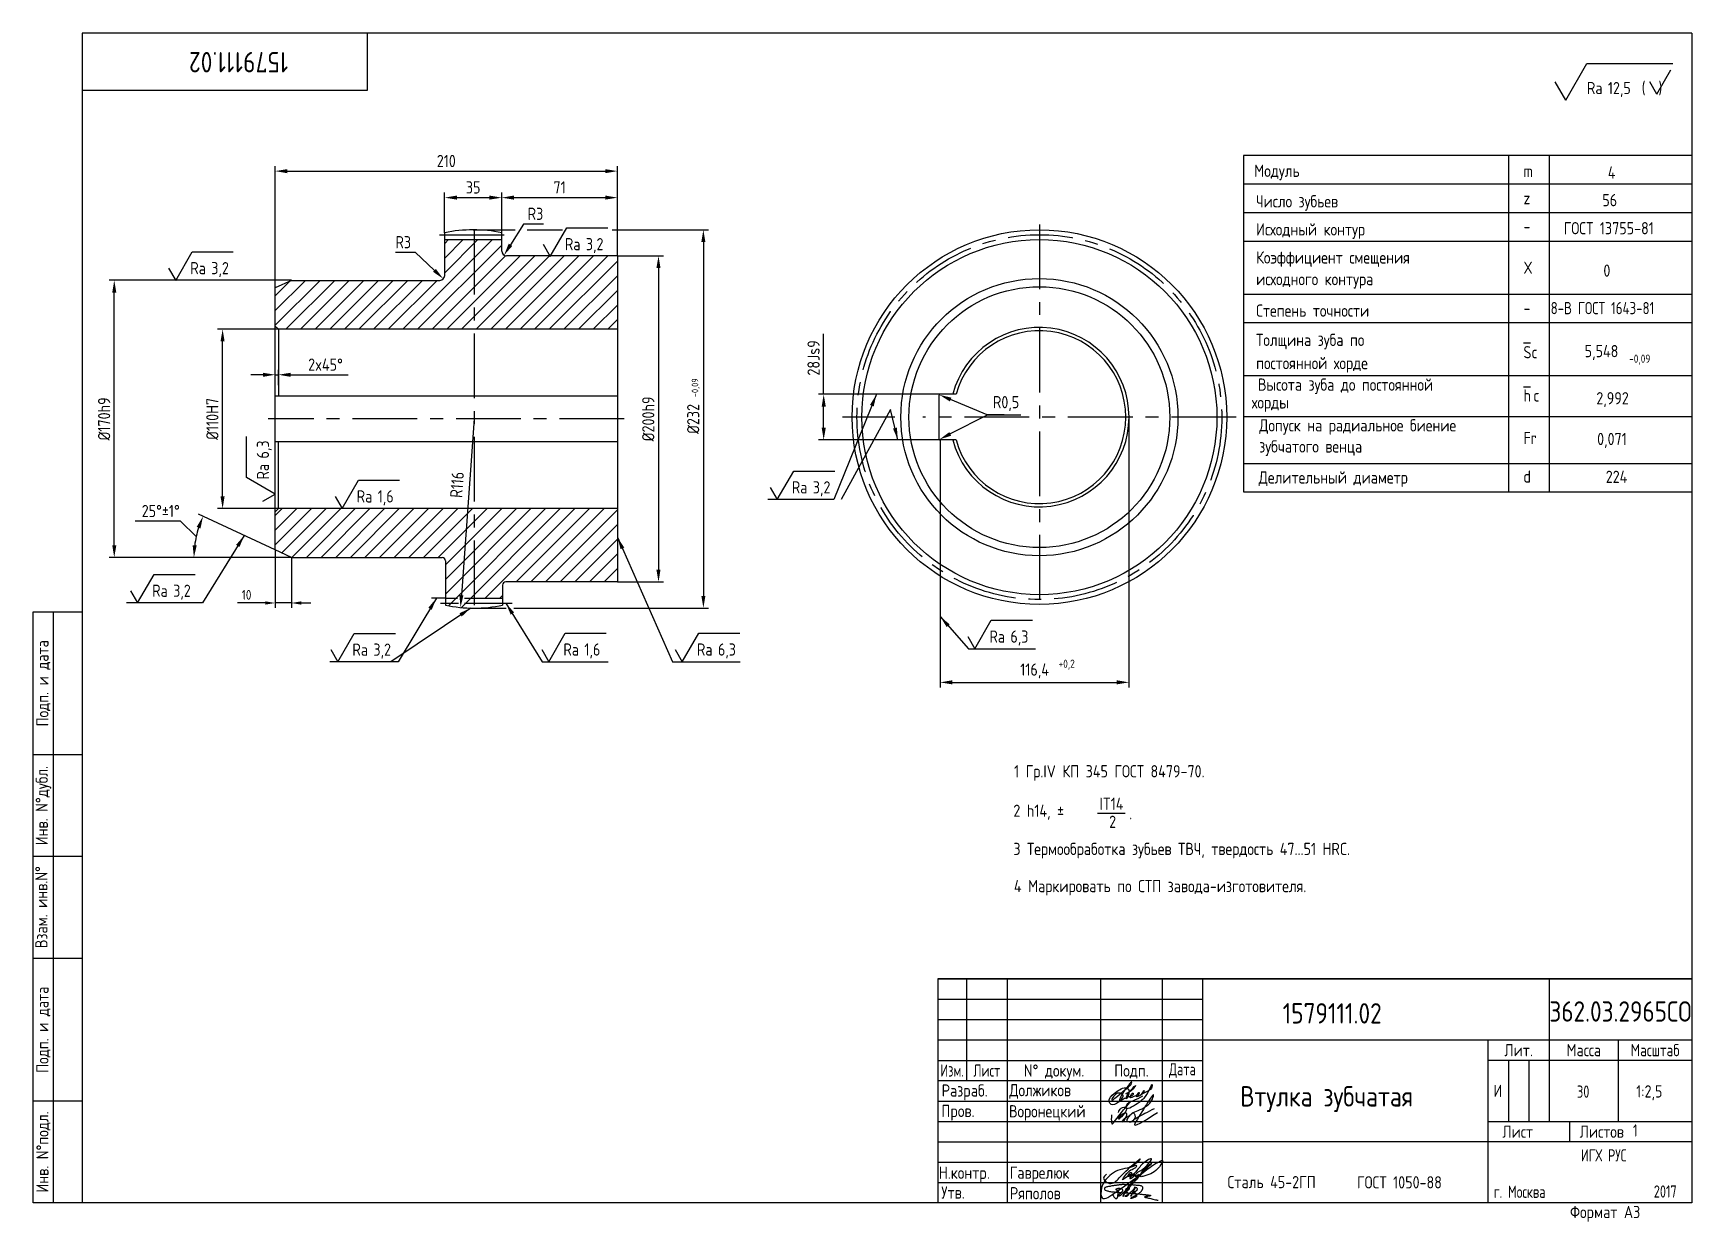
# Paper-space layout 'A3_protect' of a CAD drawing. Header units: millimetres. Extents: x 8 to 415, y 0 to 292.
# The model-space entities are those that its viewports show. They can reach past a viewport. Long polylines and large blocks are cut down to what shows.
import ezdxf
from ezdxf.enums import TextEntityAlignment as Align

# ---------------------------------------------------------------- set-up
doc = ezdxf.new("R2010")
doc.units = ezdxf.units.MM
doc.linetypes.add('CENTER', pattern=[50.8, 31.75, -6.35, 6.35, -6.35])
for name, color, linetype in [('Bord', 1, 'Continuous'), ('Cen', 5, 'CENTER'), ('Cont', 6, 'Continuous'), ('Dim', 7, 'Continuous'), ('Hatch', 2, 'Continuous'), ('Text', 3, 'Continuous'), ('Textb', 6, 'Continuous')]:
    doc.layers.add(name, color=color, linetype=linetype)
doc.layers.get('Defpoints').off()
doc.styles.add('Style1', font='romans.shx', dxfattribs={"width": 0.8})
doc.dimstyles.new('Copy of Lin2_5', dxfattribs={"dimscale": 2.5, "dimtxt": 3, "dimasz": 3, "dimexe": 1.25, "dimexo": 0, "dimgap": 1, "dimtad": 1, "dimtoh": 1, "dimdec": 0, "dimtxsty": 'Style1', "dimcen": 2.5, "dimclrt": 3, "dimadec": 0, "dimazin": 0, "dimtfac": 1, "dimtdec": 0, "dimtmove": 0, "dimatfit": 3, "dimfxl": 1, "dimarcsym": 0})
doc.dimstyles.new('LIN2', dxfattribs={"dimscale": 2, "dimtxt": 3, "dimasz": 3, "dimexe": 1.5, "dimexo": 0, "dimgap": 1, "dimtad": 1, "dimdec": 1, "dimzin": 13, "dimdsep": 46, "dimtxsty": 'Style1', "dimcen": 0, "dimclrt": 3, "dimadec": 0, "dimazin": 0, "dimtfac": 1, "dimtdec": 1, "dimtmove": 1, "dimatfit": 3, "dimfxl": 1, "dimtolj": 1, "dimtzin": 13, "dimarcsym": 0})
doc.dimstyles.new('Lin2_5', dxfattribs={"dimscale": 2.5, "dimtxt": 3, "dimasz": 3, "dimexe": 1.25, "dimexo": 0, "dimgap": 1, "dimtad": 1, "dimdec": 0, "dimtxsty": 'Style1', "dimcen": 2.5, "dimclrt": 3, "dimadec": 0, "dimazin": 0, "dimtfac": 1, "dimtdec": 0, "dimtmove": 0, "dimatfit": 3, "dimldrblk": 'DOT', "dimfxl": 1, "dimarcsym": 0})

# ---------------------------------------------------------------- blocks, each defined once
blk = doc.blocks.new('A3')
at = {"layer": 'Bord'}
for p, q in [((230, 55), (295, 55)), ((230, 50), (295, 50)), ((230, 45), (295, 45)), ((370, 40), (370, 25)), ((375, 40), (375, 25)), ((230, 30), (295, 30)), ((230, 25), (295, 25)), ((230, 20), (295, 20)), ((230, 15), (295, 15)), ((230, 10), (295, 10))]:
    blk.add_line(p, q, dxfattribs=at)
at = {"layer": 'Cont'}
for p, q in [((415, 292), (20, 292)), ((20, 292), (20, 5)), ((90, 278), (90, 292)), ((415, 292), (415, 5)), ((20, 278), (90, 278)), ((8, 5), (8, 150)), ((8, 150), (20, 150)), ((13, 5), (13, 150)), ((8, 115), (20, 115)), ((20, 90), (8, 90)), ((20, 65), (8, 65)), ((230, 60), (415, 60)), ((415, 60), (230, 60)), ((230, 60), (230, 5)), ((237, 60), (237, 35)), ((247, 60), (247, 5)), ((270, 5), (270, 60)), ((285, 60), (285, 5)), ((295, 5), (295, 60)), ((380, 60), (380, 25)), ((295, 45), (415, 45)), ((365, 5), (365, 45)), ((397, 25), (397, 45)), ((230, 40), (295, 40)), ((415, 40), (365, 40)), ((295, 35), (230, 35)), ((20, 30), (8, 30)), ((365, 25), (415, 25)), ((385, 25), (385, 20)), ((415, 20), (295, 20)), ((20, 5), (8, 5)), ((415, 5), (20, 5))]:
    blk.add_line(p, q, dxfattribs=at)
at = {"layer": 'Text', "style": 'Style1', "width": 0.8}
for s, p in [('Подп. и дата', (10.5, 132.5)), ('Инв. N%%dдубл.', (10.5, 102.5)), ('Взам. инв.N%%d ', (10, 78.38)), ('Подп. и дата', (10.5, 47.5)), ('Инв. N%%dподл.', (10.5, 17.5))]:
    blk.add_text(s, height=3, rotation=90, dxfattribs=at).set_placement(p, align=Align.MIDDLE)
at = {"layer": 'Text', "style": 'Style1'}
for s, width, p in [('Лит.', 0.8, (372.5, 42.5)), ('Масса', 0.8, (388.5, 42.5)), ('Масштаб', 0.75, (406, 42.5)), ('Изм.', 0.7, (233.5, 37.5)), ('Лист', 0.7, (242, 37.5)), ('N%%d докум.', 0.8, (258.5, 37.5)), ('Подп.', 0.8, (277.5, 37.5)), ('Лист', 0.8, (372.27, 22.5)), ('Листов', 0.8, (392.9, 22.5))]:
    blk.add_text(s, height=3, dxfattribs=dict(at, width=width)).set_placement(p, align=Align.MIDDLE_CENTER)
at = {"layer": 'Text', "style": 'Style1', "width": 0.7}
for s, p in [('Дата', (290, 37.5)), ('ИГХ РУС', (393.4, 16.69))]:
    blk.add_text(s, height=3, dxfattribs=at).set_placement(p, align=Align.MIDDLE)
at = {"layer": 'Text', "style": 'Style1'}
for s, width, p in [('Разpаб.', 0.8, (230.92, 31.1)), ('Пpов.', 0.8, (230.84, 26.08)), ('Н.контp.', 0.8, (230.22, 10.92)), ('Утв.', 0.8, (230.84, 6.06)), ('г. Москва', 0.7, (366.41, 6.25)), ('Фоpмат А3', 0.8, (385.11, 1.29))]:
    blk.add_text(s, height=3, dxfattribs=dict(at, width=width)).set_placement(p)
for tag, p, width in [('ФИО', (249, 31), 0.8), ('И', (366.3, 31.02), 0.8), ('ФИО', (249, 26), 0.8), ('ГОСТ_СОРТАМЕНТА', (307, 14), 0.8), ('ФИО', (249, 11), 0.8), ('ФИО', (249, 6), 0.8), ('2007', (402.85, 6.29), 0.7)]:
    blk.add_attdef(tag, p, '', height=3, dxfattribs=dict(at, width=width))
at = {"layer": 'Text', "style": 'Style1', "width": 0.8}
for tag, p in [('200', (388.5, 32.5)), ('1:20', (406, 32.5))]:
    blk.add_attdef(tag, text='', height=3, dxfattribs=at).set_placement(p, align=Align.MIDDLE)
blk.add_attdef('СБОРОЧНЫЙ_ЧЕРТЕЖ', text='', height=3, dxfattribs=at).set_placement((330, 21.3), align=Align.CENTER)
for tag, p in [('1', (379, 22.5)), ('2', (402.6, 22.5))]:
    blk.add_attdef(tag, text='', height=3, dxfattribs=at).set_placement(p, align=Align.MIDDLE_CENTER)
blk.add_attdef('ЛИСТ', text='', height=3, dxfattribs=at).set_placement((295.75, 12.5), align=Align.MIDDLE_LEFT)
at = {"layer": 'Text', "style": 'Style1', "width": 0.7}
blk.add_attdef('%%OГОСТ_ТЕХ._ТРЕБОВАНИЙ', text='', height=3, dxfattribs=at).set_placement((307, 8), align=Align.BOTTOM_LEFT)
at = {"layer": 'Textb', "style": 'Style1', "width": 0.8}
blk.add_attdef('1234567', (79, 290), '', height=6, rotation=180, dxfattribs=at)
blk.add_attdef('1234567', (333.4, 48), '', height=6, dxfattribs=at)
for tag, height, p in [('123ХЯ', 6, (393.62, 48)), ('НАИМЕНОВАНИЕ', 5, (330, 30))]:
    blk.add_attdef(tag, text='', height=height, dxfattribs=at).set_placement(p, align=Align.CENTER)
blk = doc.blocks.new('A$C314368CF')
at = {"layer": 'Text'}
for q in [(7.18, 6), (1.98, 3)]:
    blk.add_line((3.72, 0), q, dxfattribs=at)
at = {"layer": 'Text', "style": 'Style1', "width": 0.8}
blk.add_text('(  )', height=3, dxfattribs=at).set_placement((0, 0))
blk = doc.blocks.new('sherISO_18')
at = {"layer": 'Cont'}
for p, q in [((-30.94, -16.46), (-25.74, -7.46)), ((-25.74, -7.46), (-4.67, -7.46)), ((-30.94, -16.46), (-33.54, -11.96))]:
    blk.add_line(p, q, dxfattribs=at)
blk.add_blockref('A$C314368CF', (-12.3, -14.96))
at = {"layer": 'Textb', "style": 'Style1', "width": 0.8}
blk.add_text('Ra', height=3, dxfattribs=at).set_placement((-25.74, -14.96))
blk.add_attdef('12,5', (-20.6, -14.96), '', height=3, dxfattribs=at)
blk = doc.blocks.new('A$C63F45750')
at = {"layer": 'Text'}
for points, knots in [([(3.17, 2.37), (3.12, 2.38), (3.04, 2.41), (2.94, 2.5), (2.85, 2.57), (2.79, 2.69), (2.87, 2.77), (2.99, 2.84), (3.16, 2.89), (3.36, 2.93), (3.6, 2.95), (3.82, 2.92), (4.05, 2.87), (4.25, 2.78), (4.45, 2.63), (4.46, 2.42), (4.38, 2.26), (4.28, 2.1), (4.17, 1.94), (4.03, 1.78), (3.89, 1.62), (3.75, 1.52), (3.63, 1.43), (3.49, 1.36), (3.35, 1.3), (3.24, 1.25), (3.16, 1.21), (3.12, 1.15), (3.19, 1.1), (3.27, 1.09), (3.4, 1.07), (3.55, 1.07), (3.72, 1.12), (3.92, 1.19), (4.1, 1.34), (4.26, 1.51), (4.44, 1.65), (4.59, 1.81), (4.74, 1.93), (4.84, 2.04), (4.93, 2.14), (5.07, 2.29), (5.19, 2.53), (5.28, 2.68), (5.35, 2.96), (5.23, 2.66), (5.2, 2.44), (5.04, 2.09), (4.95, 1.81), (4.86, 1.57), (4.75, 1.31), (4.67, 1.12), (4.46, 0.78), (4.62, 1.17), (4.71, 1.45), (4.88, 1.74), (5.01, 2), (5.08, 2.19), (5.19, 2.4), (5.32, 2.58), (5.4, 2.75), (5.52, 2.89), (5.65, 3.04), (5.85, 3.1), (6.02, 3.03), (6.08, 2.87), (6.03, 2.7), (5.9, 2.51), (5.7, 2.37), (5.55, 2.23), (5.4, 2.17), (5.31, 2.12), (5.12, 2.09), (5.35, 2.07), (5.48, 2), (5.64, 1.93), (5.75, 1.8), (5.85, 1.67), (5.89, 1.54), (5.89, 1.37), (5.8, 1.2), (5.63, 1.06), (5.41, 0.94), (5.23, 0.86), (5.02, 0.92), (5.13, 1.1), (5.28, 1.16), (5.44, 1.27), (5.61, 1.36), (5.74, 1.46), (5.86, 1.53), (5.95, 1.61), (6.05, 1.69), (6.15, 1.77), (6.28, 1.87), (6.46, 2.02), (6.65, 2.19), (6.83, 2.37), (6.98, 2.49), (7.11, 2.61), (7.2, 2.74), (7.32, 2.84), (7.42, 2.97), (7.48, 3.08), (7.48, 3.27), (7.34, 3.08), (7.28, 2.94), (7.18, 2.69), (7.1, 2.46), (7, 2.22), (6.93, 1.98), (6.83, 1.78), (6.73, 1.55), (6.67, 1.34), (6.6, 1.14), (6.56, 1.03), (6.39, 0.99), (6.62, 1.33), (6.75, 1.54), (6.93, 1.87), (7.05, 2.08), (7.18, 2.32), (7.33, 2.6), (7.47, 2.89), (7.6, 3.07), (7.79, 3.18), (7.95, 3.01), (8, 2.81), (7.99, 2.62), (7.94, 2.46), (7.83, 2.33), (7.69, 2.22), (7.53, 2.11), (7.37, 2.03), (7.21, 1.99), (7.11, 1.97), (6.89, 1.98), (7.07, 1.94), (7.15, 1.9), (7.27, 1.88), (7.39, 1.84), (7.52, 1.81), (7.62, 1.72), (7.7, 1.62), (7.78, 1.51), (7.83, 1.39), (7.87, 1.26), (7.88, 1.13), (7.86, 0.99), (7.75, 0.88), (7.6, 0.77), (7.4, 0.73), (7.19, 0.66), (6.97, 0.55), (6.71, 0.48), (6.57, 0.44), (6.42, 0.42), (6.52, 0.58), (6.61, 0.64), (6.81, 0.78), (7.06, 0.89), (7.33, 1.04), (7.55, 1.16), (7.7, 1.24), (7.84, 1.32), (7.99, 1.43), (8.21, 1.58), (8.48, 1.76), (8.74, 1.95), (8.97, 2.12), (9.1, 2.29), (9.23, 2.44), (9.3, 2.6), (9.37, 2.74), (9.42, 2.92), (9.45, 3.13), (9.21, 3.48), (8.67, 3.59), (8.09, 3.63), (7.57, 3.66), (7.06, 3.74), (6.57, 3.75), (6.09, 3.74), (5.67, 3.78), (5.28, 3.78), (4.96, 3.81), (4.65, 3.83), (4.31, 3.82), (3.97, 3.79), (3.61, 3.74), (3.22, 3.67), (2.86, 3.66), (2.53, 3.61), (2.18, 3.52), (1.78, 3.54), (1.38, 3.37), (0.96, 3.35), (0.58, 3.24), (0.25, 3.19), (0.03, 3.06), (-0.03, 2.83), (0.02, 2.6), (0.26, 2.38), (0.59, 2.33), (1, 2.2), (1.48, 2.15), (1.93, 2.05), (2.35, 2.02), (2.72, 2.01), (3.11, 1.94), (3.68, 1.94), (4.25, 1.83), (4.91, 1.87), (5.53, 1.76), (6.13, 1.72), (6.73, 1.71), (7.32, 1.62), (7.99, 1.55), (8.64, 1.54), (9.16, 1.46), (9.61, 1.42), (10.03, 1.4), (10.41, 1.32), (10.73, 1.29), (11.01, 1.24), (11.18, 1.23), (11.42, 1.14), (11.18, 1.06), (11.01, 1.03), (10.71, 0.98), (10.37, 0.92), (10.1, 0.91), (9.65, 0.75), (10.22, 0.67), (10.54, 0.59), (11.08, 0.47), (11.61, 0.35), (12.17, 0.15), (12.64, 0.08), (12.98, 0.03), (13.11, 0.01), (13.18, 0)], [0, 0, 0, 0, 0.153866, 0.270441, 0.388867, 0.510533, 0.592156, 0.71333, 0.90842, 1.11344, 1.349254, 1.61246, 1.782219, 2.047249, 2.291879, 2.451528, 2.651081, 2.806158, 3.017979, 3.227348, 3.462381, 3.633009, 3.75766, 3.920516, 4.080796, 4.214529, 4.291786, 4.349969, 4.397594, 4.50822, 4.594826, 4.799244, 4.954392, 5.128468, 5.437537, 5.632649, 5.842485, 6.094987, 6.293219, 6.410959, 6.551192, 6.687808, 7.022147, 7.294342, 7.425356, 7.52079, 7.946481, 8.313051, 8.59833, 8.833695, 9.090496, 9.427695, 9.601191, 9.883219, 10.093306, 10.673943, 10.798776, 10.974628, 11.287247, 11.486184, 11.648652, 11.848902, 12.027194, 12.25348, 12.40059, 12.537783, 12.716293, 12.91523, 13.208551, 13.438489, 13.549668, 13.67779, 13.77127, 13.930001, 14.029091, 14.272112, 14.434836, 14.547084, 14.739051, 14.830983, 15.061241, 15.268922, 15.500489, 15.788979, 15.879568, 16.024283, 16.221854, 16.418714, 16.593102, 16.783247, 16.91018, 17.018213, 17.135263, 17.278205, 17.430482, 17.620087, 17.979626, 18.191789, 18.388716, 18.565718, 18.714854, 18.857929, 19.039974, 19.171375, 19.283034, 19.400085, 19.618058, 19.882245, 20.150781, 20.377854, 20.649532, 20.89723, 21.042543, 21.40016, 21.557817, 21.667145, 21.752781, 21.926256, 22.412297, 22.813145, 22.961412, 23.171289, 23.607257, 23.940428, 24.110007, 24.291214, 24.48084, 24.697609, 24.904078, 25.034245, 25.218018, 25.407651, 25.573473, 25.787447, 25.930292, 26.051316, 26.18846, 26.285312, 26.406799, 26.52425, 26.630463, 26.793722, 26.898606, 27.029313, 27.171012, 27.314101, 27.419918, 27.580557, 27.709367, 27.829268, 28.024364, 28.266961, 28.41242, 28.705761, 28.989137, 29.187748, 29.233768, 29.332802, 29.529535, 29.667094, 30.039923, 30.332117, 30.61061, 30.769982, 30.856778, 31.109923, 31.313488, 31.656425, 32.066331, 32.296628, 32.49714, 32.710276, 32.891468, 33.014834, 33.177747, 33.444503, 33.618009, 34.409008, 34.914636, 35.419802, 35.95397, 36.458179, 36.88069, 37.388403, 37.738353, 38.034261, 38.353468, 38.693154, 39.037638, 39.391136, 39.787481, 40.203773, 40.488977, 40.784975, 41.26625, 41.668005, 42.070065, 42.499388, 42.869834, 43.079573, 43.213439, 43.554591, 43.717296, 44.153724, 44.506336, 45.019111, 45.587859, 45.90191, 46.270392, 46.703958, 47.093115, 47.952647, 48.44014, 49.079253, 49.808223, 50.268654, 50.851051, 51.604831, 52.298429, 52.776925, 53.1907, 53.661988, 54.042386, 54.348524, 54.616841, 54.853814, 54.983777, 55.126096, 55.333328, 55.613101, 56.008732, 56.315809, 56.59982, 56.87931, 57.399251, 57.889617, 58.432507, 59.066698, 59.660314, 59.862668, 60.07277, 60.07277, 60.07277, 60.07277]), ([(2.31, 1.53), (2.26, 1.52), (2.17, 1.51), (2.06, 1.48), (1.93, 1.38), (2.07, 1.25), (2.14, 1.11), (2.26, 0.93), (2.39, 0.72), (2.57, 0.54), (2.71, 0.44), (2.86, 0.4), (3.02, 0.43), (3.14, 0.54), (3.21, 0.79), (3.25, 1.07), (3.31, 1.4), (3.35, 1.67), (3.38, 1.92), (3.47, 2.19), (3.5, 2.43), (3.54, 2.59), (3.56, 2.64)], [0, 0, 0, 0, 0.15847, 0.269731, 0.363591, 0.555514, 0.688037, 0.848606, 1.204359, 1.433632, 1.58673, 1.729549, 1.880686, 2.057874, 2.19169, 2.63505, 2.928153, 3.184121, 3.441863, 3.696117, 4.025873, 4.178055, 4.178055, 4.178055, 4.178055])]:
    blk.add_open_spline(points, degree=3, knots=knots, dxfattribs=at)
blk = doc.blocks.new('sherISO_04')
at = {"layer": 'Text'}
blk.add_line((4.04, 7), (14.12, 7), dxfattribs=at)
blk.add_lwpolyline([(-1.73, 3), (0, 0), (4.04, 7)], dxfattribs=at)
at = {"layer": 'Text', "style": 'Style1', "width": 0.8}
blk.add_text('Ra', height=3, dxfattribs=at).set_placement((3.58, 1.5))
blk.add_attdef('3,2', (8.73, 1.5), '', height=3, dxfattribs=at)
blk = doc.blocks.new('*D12')
at = {"layer": 'Dim', "color": 0, "lineweight": -2, "transparency": 16777216}
for p, q in [((190.7, 378.9), (78.9, 378.9)), ((82, 216.4), (82, 371.4)), ((190.7, 208.9), (78.9, 208.9))]:
    blk.add_line(p, q, dxfattribs=at)
at = {"layer": 'Dim', "color": 0, "transparency": 16777216}
for points in [[(80.8, 371.4), (83.3, 371.4), (82, 378.9)], [(80.8, 216.4), (83.3, 216.4), (82, 208.9)]]:
    blk.add_solid(points, dxfattribs=at)
at = {"layer": 'Dim', "color": 3, "transparency": 16777216, "insert": (75.8, 293.9), "char_height": 7.5, "attachment_point": 5, "rotation": 90, "style": 'Style1'}
blk.add_mtext('%%C170h9', dxfattribs=at)
blk = doc.blocks.new('_Dot')
at = {"color": 0, "linetype": 'ByBlock', "lineweight": -2}
blk.add_line((-0.5, 0), (-1, 0), dxfattribs=at)
at = {"color": 0, "linetype": 'ByBlock', "const_width": 0.5}
blk.add_lwpolyline([(-0.25, 0, 1), (0.25, 0, 1)], format="xyb", close=True, dxfattribs=at)
blk = doc.blocks.new('*D13')
at = {"layer": 'Dim', "color": 0, "lineweight": -2, "transparency": 16777216}
for p, q in [((390.7, 393.9), (419, 393.9)), ((415.9, 386.4), (415.9, 201.4)), ((390.7, 193.9), (419, 193.9))]:
    blk.add_line(p, q, dxfattribs=at)
at = {"layer": 'Dim', "color": 0, "transparency": 16777216}
for points in [[(414.6, 386.4), (417.1, 386.4), (415.9, 393.9)], [(414.6, 201.4), (417.1, 201.4), (415.9, 193.9)]]:
    blk.add_solid(points, dxfattribs=at)
at = {"layer": 'Dim', "color": 3, "transparency": 16777216, "insert": (409.6, 293.9), "char_height": 7.5, "attachment_point": 5, "rotation": 90, "style": 'Style1'}
blk.add_mtext('%%C200h9', dxfattribs=at)
blk = doc.blocks.new('*D14')
at = {"layer": 'Dim', "color": 0, "lineweight": -2, "transparency": 16777216}
for p, q in [((180.7, 213.5), (180.7, 178)), ((190.7, 208.9), (190.7, 178)), ((174.7, 181), (157.6, 181)), ((190.7, 181), (180.7, 181)), ((196.7, 181), (202.7, 181))]:
    blk.add_line(p, q, dxfattribs=at)
at = {"layer": 'Dim', "color": 0, "transparency": 16777216}
for points in [[(174.7, 182), (174.7, 180), (180.7, 181)], [(196.7, 182), (196.7, 180), (190.7, 181)]]:
    blk.add_solid(points, dxfattribs=at)
at = {"layer": 'Dim', "color": 3, "transparency": 16777216, "insert": (163.2, 186), "char_height": 6, "attachment_point": 5, "style": 'Style1'}
blk.add_mtext('\\A1;10', dxfattribs=at)
blk = doc.blocks.new('*D9')
at = {"layer": 'Dim', "color": 0, "lineweight": -2, "transparency": 16777216}
for p, q in [((173.2, 321), (165.7, 321)), ((180.7, 314.7), (180.7, 324.1)), ((180.7, 321), (182.7, 321)), ((182.7, 314.7), (182.7, 324.1)), ((190.2, 321), (225.6, 321))]:
    blk.add_line(p, q, dxfattribs=at)
at = {"layer": 'Dim', "color": 0, "transparency": 16777216}
for points in [[(173.2, 322.2), (173.2, 319.7), (180.7, 321)], [(190.2, 322.2), (190.2, 319.7), (182.7, 321)]]:
    blk.add_solid(points, dxfattribs=at)
at = {"layer": 'Dim', "color": 3, "transparency": 16777216, "insert": (211.6, 327.2), "char_height": 7.5, "attachment_point": 5, "style": 'Style1'}
blk.add_mtext('2x45%%D', dxfattribs=at)
blk = doc.blocks.new('*D10')
at = {"layer": 'Dim', "color": 0, "lineweight": -2, "transparency": 16777216}
for p, q in [((284.7, 408.1), (284.7, 432.8)), ((312.2, 429.6), (292.2, 429.6)), ((319.7, 408.1), (319.7, 432.8))]:
    blk.add_line(p, q, dxfattribs=at)
at = {"layer": 'Dim', "color": 0, "transparency": 16777216}
for points in [[(292.2, 430.9), (292.2, 428.4), (284.7, 429.6)], [(312.2, 430.9), (312.2, 428.4), (319.7, 429.6)]]:
    blk.add_solid(points, dxfattribs=at)
at = {"layer": 'Dim', "color": 3, "transparency": 16777216, "insert": (302.2, 435.9), "char_height": 7.5, "attachment_point": 5, "style": 'Style1'}
blk.add_mtext('35', dxfattribs=at)
blk = doc.blocks.new('*D11')
at = {"layer": 'Dim', "color": 0, "lineweight": -2, "transparency": 16777216}
for p, q in [((319.7, 408.1), (319.7, 432.8)), ((383.2, 429.6), (327.2, 429.6)), ((390.7, 393.9), (390.7, 432.8))]:
    blk.add_line(p, q, dxfattribs=at)
at = {"layer": 'Dim', "color": 0, "transparency": 16777216}
for points in [[(327.2, 430.9), (327.2, 428.4), (319.7, 429.6)], [(383.2, 430.9), (383.2, 428.4), (390.7, 429.6)]]:
    blk.add_solid(points, dxfattribs=at)
at = {"layer": 'Dim', "color": 3, "transparency": 16777216, "insert": (355.2, 435.9), "char_height": 7.5, "attachment_point": 5, "style": 'Style1'}
blk.add_mtext('71', dxfattribs=at)
blk = doc.blocks.new('*D15')
at = {"layer": 'Dim', "color": 0, "lineweight": -2, "transparency": 16777216}
for p, q in [((182.7, 348.9), (145.3, 348.9)), ((148.5, 246.4), (148.5, 341.4)), ((182.7, 238.9), (145.3, 238.9))]:
    blk.add_line(p, q, dxfattribs=at)
at = {"layer": 'Dim', "color": 0, "transparency": 16777216}
for points in [[(147.2, 341.4), (149.7, 341.4), (148.5, 348.9)], [(147.2, 246.4), (149.7, 246.4), (148.5, 238.9)]]:
    blk.add_solid(points, dxfattribs=at)
at = {"layer": 'Dim', "color": 3, "transparency": 16777216, "insert": (142.2, 293.9), "char_height": 7.5, "attachment_point": 5, "rotation": 90, "style": 'Style1'}
blk.add_mtext('%%c110H7', dxfattribs=at)
blk = doc.blocks.new('*D16')
at = {"layer": 'Dim', "color": 0, "lineweight": -2, "transparency": 16777216}
for p, q in [((180.7, 374.2), (180.7, 449)), ((390.7, 393.9), (390.7, 449)), ((188.2, 445.9), (383.2, 445.9))]:
    blk.add_line(p, q, dxfattribs=at)
at = {"layer": 'Dim', "color": 0, "transparency": 16777216}
for points in [[(188.2, 447.1), (188.2, 444.6), (180.7, 445.9)], [(383.2, 447.1), (383.2, 444.6), (390.7, 445.9)]]:
    blk.add_solid(points, dxfattribs=at)
at = {"layer": 'Dim', "color": 3, "transparency": 16777216, "insert": (285.7, 452.1), "char_height": 7.5, "attachment_point": 5, "style": 'Style1'}
blk.add_mtext('210', dxfattribs=at)
blk = doc.blocks.new('*D17')
at = {"layer": 'Dim', "color": 0, "lineweight": -2, "transparency": 16777216}
for p, q in [((333, 413.4), (325.1, 400.7)), ((345.3, 413.4), (333, 413.4))]:
    blk.add_line(p, q, dxfattribs=at)
at = {"layer": 'Dim', "color": 0, "transparency": 16777216}
blk.add_solid([(324, 401.4), (326.2, 400), (321.1, 394.3)], dxfattribs=at)
at = {"layer": 'Dim', "color": 3, "transparency": 16777216, "insert": (340.4, 419.7), "char_height": 7.5, "attachment_point": 5, "style": 'Style1'}
blk.add_mtext('R3', dxfattribs=at)
blk = doc.blocks.new('*D18')
at = {"layer": 'Dim', "color": 0, "lineweight": -2, "transparency": 16777216}
for p, q in [((254.5, 396.1), (266.7, 396.1)), ((266.7, 396.1), (278.4, 385))]:
    blk.add_line(p, q, dxfattribs=at)
at = {"layer": 'Dim', "color": 0, "transparency": 16777216}
blk.add_solid([(279.3, 385.9), (277.6, 384.1), (283.9, 379.8)], dxfattribs=at)
at = {"layer": 'Dim', "color": 3, "transparency": 16777216, "insert": (259.3, 402.3), "char_height": 7.5, "attachment_point": 5, "style": 'Style1'}
blk.add_mtext('R3', dxfattribs=at)
blk = doc.blocks.new('sherISO_03')
at = {"layer": 'Text'}
blk.add_line((4.04, 7), (14.12, 7), dxfattribs=at)
blk.add_lwpolyline([(-1.73, 3), (0, 0), (4.04, 7)], dxfattribs=at)
at = {"layer": 'Text', "style": 'Style1', "width": 0.8}
blk.add_text('Ra', height=3, dxfattribs=at).set_placement((3.58, 1.5))
blk.add_attdef('6,3', (8.73, 1.5), '', height=3, dxfattribs=at)
blk = doc.blocks.new('*D19')
at = {"layer": 'Dim', "color": 0, "lineweight": -2, "transparency": 16777216}
for p, q in [((704.5, 295), (704.5, 129.2)), ((588.6, 281), (588.6, 129.2)), ((596.1, 132.3), (697, 132.3))]:
    blk.add_line(p, q, dxfattribs=at)
at = {"layer": 'Dim', "color": 0, "transparency": 16777216}
for points in [[(596.1, 133.6), (596.1, 131.1), (588.6, 132.3)], [(697, 133.6), (697, 131.1), (704.5, 132.3)]]:
    blk.add_solid(points, dxfattribs=at)
at = {"layer": 'Dim', "color": 3, "transparency": 16777216, "insert": (646.6, 139.3), "char_height": 7.5, "attachment_point": 5, "style": 'Style1'}
blk.add_mtext('116,4', dxfattribs=at)
blk = doc.blocks.new('*D20')
at = {"layer": 'Dim', "color": 0, "lineweight": -2, "transparency": 16777216}
for p, q in [((517.2, 309), (517.2, 346.1)), ((588.6, 309), (514.1, 309)), ((517.2, 288.5), (517.2, 301.5)), ((588.6, 281), (514.1, 281))]:
    blk.add_line(p, q, dxfattribs=at)
at = {"layer": 'Dim', "color": 0, "transparency": 16777216}
for points in [[(516, 301.5), (518.5, 301.5), (517.2, 309)], [(516, 288.5), (518.5, 288.5), (517.2, 281)]]:
    blk.add_solid(points, dxfattribs=at)
at = {"layer": 'Dim', "color": 3, "transparency": 16777216, "insert": (511, 331.3), "char_height": 7.5, "attachment_point": 5, "rotation": 90, "style": 'Style1'}
blk.add_mtext('28Js9', dxfattribs=at)
blk = doc.blocks.new('*D21')
at = {"layer": 'Dim', "color": 0, "lineweight": -2, "transparency": 16777216}
for p, q in [((617.4, 296.3), (594.9, 284.7)), ((638.2, 296.3), (617.4, 296.3))]:
    blk.add_line(p, q, dxfattribs=at)
at = {"layer": 'Dim', "color": 0, "transparency": 16777216}
blk.add_solid([(594.3, 285.8), (595.4, 283.6), (588.2, 281.3)], dxfattribs=at)
at = {"layer": 'Dim', "color": 3, "transparency": 16777216, "insert": (629.1, 303.3), "char_height": 7.5, "attachment_point": 5, "style": 'Style1'}
blk.add_mtext('R0,5', dxfattribs=at)

msp = doc.modelspace()

# ---------------------------------------------------------------- hatches: boundary and pattern name
at = {"layer": 'Hatch'}
h = msp.add_hatch(dxfattribs=at)
h.set_pattern_fill('ANSI31', color=256, scale=2, style=0)
h.paths.add_polyline_path([(390.71, 348.88), (390.71, 393.88), (349.67, 393.88), (349.5, 393.59), (349.33, 393.88), (342.71, 393.88), (322.71, 393.88, -0.4142136), (319.71, 396.88), (319.71, 403.88), (302.71, 403.88), (302.71, 348.88)])
h.paths.add_polyline_path([(302.71, 348.88), (302.71, 403.88), (284.71, 403.88), (284.71, 381.88, -0.4142136), (281.71, 378.88), (190.71, 378.88), (180.71, 374.22), (180.71, 350.88), (182.71, 348.88)])
h.paths.add_polyline_path([(283.21, 208.88, -0.4142136), (285.21, 206.88), (285.21, 179.66, 0.0506761), (302.71, 177.88), (302.71, 238.88), (182.71, 238.88), (180.71, 236.88), (180.71, 213.55), (190.71, 208.88)])
h.paths.add_polyline_path([(390.71, 193.88), (390.71, 238.88), (302.71, 238.88), (302.71, 183.88), (320.21, 183.88), (320.21, 191.88, -0.4142136), (322.21, 193.88)])

# ---------------------------------------------------------------- linework, layer by layer
at = {"layer": 'Bord'}
msp.add_circle((649.54, 294.99), 108.89, dxfattribs=at)
at = {"layer": 'Cen', "ltscale": 0.2}
for p, q in [((302.71, 409.88), (302.71, 176.75)), ((649.54, 413.21), (649.54, 176.77)), ((281.49, 406.88), (322.39, 406.88)), ((394.85, 293.88), (176.34, 293.88)), ((770.27, 294.99), (578.08, 294.99)), ((296.97, 180.88), (324.81, 180.88))]:
    msp.add_line(p, q, dxfattribs=at)
at = {"layer": 'Cen'}
for p, q in [((560.79, 294.99), (528.82, 294.99)), ((282.19, 180.88), (293.09, 180.88))]:
    msp.add_line(p, q, dxfattribs=at)
at = {"layer": 'Cen', "ltscale": 0.2}
msp.add_circle((649.54, 294.99), 111.89, dxfattribs=at)
at = {"layer": 'Cont'}
for p, q in [((284.71, 381.88), (284.71, 408.11)), ((319.71, 396.88), (319.71, 408.11)), ((284.71, 403.88), (319.71, 403.88)), ((390.71, 393.88), (322.71, 393.88)), ((390.71, 393.88), (342.71, 393.88)), ((390.71, 393.88), (390.71, 193.88)), ((190.71, 378.88), (180.71, 374.22)), ((190.71, 378.88), (281.71, 378.88)), ((180.71, 213.55), (180.71, 374.22)), ((182.71, 348.88), (180.71, 350.88)), ((390.71, 348.88), (182.71, 348.88)), ((182.71, 348.88), (182.71, 307.88)), ((182.71, 331.38), (182.71, 307.88)), ((390.71, 307.88), (180.71, 307.88)), ((588.14, 281.49), (588.14, 308.49)), ((598.42, 308.99), (588.64, 308.99)), ((390.71, 279.88), (180.71, 279.88)), ((182.71, 256.38), (182.71, 279.88)), ((182.71, 238.88), (182.71, 279.88)), ((598.42, 280.99), (588.64, 280.99)), ((182.71, 238.88), (180.71, 236.88)), ((390.71, 238.88), (182.71, 238.88)), ((190.71, 208.88), (180.71, 213.55)), ((190.71, 208.88), (283.21, 208.88)), ((285.21, 206.88), (285.21, 179.66)), ((390.71, 193.88), (322.28, 193.88)), ((285.21, 183.88), (292.5, 183.88)), ((296.97, 183.88), (320.21, 183.88)), ((320.21, 191.88), (320.21, 179.66))]:
    msp.add_line(p, q, dxfattribs=at)
for radius in [114.89, 85, 80]:
    msp.add_circle((649.54, 294.99), radius, dxfattribs=at)
for centre, radius, start, end in [((302.21, 322.88), 87, 78.39582, 101.60418), ((322.71, 396.88), 3, 180, 270), ((281.71, 381.88), 3, 270, 0), ((649.54, 294.99), 55, 194.74665, 165.25335), ((649.54, 294.99), 53, 195.31651, 164.68349), ((588.64, 308.49), 0.5, 90, 180), ((588.64, 281.49), 0.5, 180, 270), ((283.21, 206.88), 2, 0, 90), ((322.21, 191.88), 2, 90, 180), ((302.71, 264.88), 87, 258.39582, 281.60418)]:
    msp.add_arc(centre, radius, start, end, dxfattribs=at)
at = {"layer": 'Dim'}
for p, q in [((302.21, 409.88), (327.89, 409.88)), ((335.37, 409.88), (356.99, 409.88)), ((387.53, 409.88), (446.53, 409.88)), ((443.41, 402.38), (443.41, 185.38)), ((617.44, 296.31), (595.09, 305.77)), ((627.94, 296.31), (617.44, 296.31)), ((302.71, 293.88), (294.97, 185.77)), ((520.34, 244.43), (482.88, 244.43)), ((180.71, 213.55), (133.65, 235.49)), ((122.58, 231.13), (94.82, 231.13)), ((132.29, 221.83), (122.58, 231.13)), ((190.71, 208.88), (127.75, 208.88)), ((285.21, 183.88), (276.62, 183.88)), ((302.71, 177.88), (322.38, 177.88)), ((320.21, 180.88), (326.02, 180.88)), ((327.13, 177.88), (446.53, 177.88))]:
    msp.add_line(p, q, dxfattribs=at)
msp.add_arc((190.71, 208.88), 59.83, 162.18645, 172.81355, dxfattribs=at)
for points in [[(442.16, 402.38), (444.66, 402.38), (443.41, 409.88)], [(595.58, 306.92), (594.6, 304.61), (588.18, 308.69)], [(132.58, 227.64), (134.91, 226.73), (136.48, 234.17)], [(132.59, 216.29), (130.1, 216.45), (130.87, 208.88)], [(293.72, 185.86), (296.21, 185.68), (294.43, 178.29)], [(442.16, 185.38), (444.66, 185.38), (443.41, 177.88)]]:
    msp.add_solid(points, dxfattribs=at)

# ---------------------------------------------------------------- block references
at = {"layer": 'Dim', "xscale": 2.5, "yscale": 2.5, "zscale": 2.5}
for name, p, values in [('sherISO_04', (349.5, 393.59), {'3,2': '3,2'}), ('sherISO_04', (119.7, 378.88), {'3,2': '3,2'}), ('sherISO_04', (221.78, 238.88), {'3,2': '1,6'}), ('sherISO_04', (488.71, 244.43), {'3,2': '3,2'}), ('sherISO_04', (96.31, 181.01), {'3,2': '3,2'}), ('sherISO_03', (609.93, 152.9), {'6,3': '6,3'}), ('sherISO_04', (219.15, 144.88), {'3,2': '3,2'}), ('sherISO_03', (348.57, 144.96), {'6,3': '1,6'}), ('sherISO_03', (430.5, 144.96), {'6,3': '6,3'})]:
    msp.add_blockref(name, p, dxfattribs=at).add_auto_attribs(values)
at = {"layer": 'Dim', "xscale": 2.5, "yscale": 2.5, "zscale": 2.5, "rotation": 90}
msp.add_blockref('sherISO_04', (180.71, 247.79), dxfattribs=at).add_auto_attribs({'3,2': '6,3'})

# ---------------------------------------------------------------- texts
at = {"layer": 'Dim', "color": 3, "char_height": 7.5, "attachment_point": 5, "style": 'Style1'}
for s, insert, rotation in [('%%C232', (437.16, 293.88), 90), ('R116', (292.28, 253.53), 85.90384)]:
    msp.add_mtext(s, dxfattribs=dict(at, insert=insert, rotation=rotation))
at = {"layer": 'Dim', "color": 3, "insert": (110.54, 237.42), "char_height": 7.5, "attachment_point": 5, "style": 'Style1'}
msp.add_mtext('25°%%p1%%d', dxfattribs=at)
at = {"layer": 'Text', "style": 'Style1', "width": 0.8}
msp.add_text('-0,09', height=4, rotation=90, dxfattribs=at).set_placement((440.26, 307.25))
at = {"layer": 'Text', "lineweight": -3, "style": 'Style1', "width": 0.8}
msp.add_text('+0,2', height=5, dxfattribs=at).set_placement((661.3, 141.25))

# ---------------------------------------------------------------- dimensions: what is measured, and where the dimension line sits
at = {"layer": 'Dim'}
dim = msp.add_linear_dim(base=(390.71, 445.9), p1=(180.71, 374.22), p2=(390.71, 393.88), dimstyle='Lin2_5', dxfattribs=at)
dim.commit()
dim.dimension.update_dxf_attribs({"geometry": '*D16', "text_midpoint": (285.71, 452.15)})
for base, p1, p2, picture, middle in [((284.71, 429.63), (319.71, 408.11), (284.71, 408.11), '*D10', (302.21, 435.88)), ((319.71, 429.63), (390.71, 393.88), (319.71, 408.11), '*D11', (355.21, 435.88))]:
    dim = msp.add_linear_dim(base=base, p1=p1, p2=p2, angle=180, dimstyle='Lin2_5', dxfattribs=at)
    dim.commit()
    dim.dimension.update_dxf_attribs({"geometry": picture, "text_midpoint": middle})
for center, mpoint, picture, middle in [((322.71, 396.88), (321.12, 394.34), '*D17', (333.04, 413.42)), ((281.71, 381.88), (283.89, 379.82), '*D18', (266.69, 396.09))]:
    dim = msp.add_radius_dim(center=center, mpoint=mpoint, dimstyle='Copy of Lin2_5', override={"dimtmove": 1}, dxfattribs=at)
    dim.commit()
    dim.dimension.update_dxf_attribs({"geometry": picture, "text_midpoint": middle, "dimtype": 164})
for base, p1, p2, text, picture, middle in [((415.88, 193.88), (390.71, 393.88), (390.71, 193.88), '%%C<>h9', '*D13', (409.63, 293.88)), ((82.01, 378.88), (190.71, 208.88), (190.71, 378.88), '%%C<>h9', '*D12', (75.76, 293.88)), ((148.47, 348.88), (182.71, 238.88), (182.71, 348.88), '%%c<>H7', '*D15', (142.22, 293.88)), ((517.24, 308.99), (588.64, 280.99), (588.64, 308.99), '<>Js9', '*D20', (510.99, 331.28))]:
    dim = msp.add_linear_dim(base=base, p1=p1, p2=p2, angle=90, text=text, dimstyle='Lin2_5', dxfattribs=at)
    dim.commit()
    dim.dimension.update_dxf_attribs({"geometry": picture, "text_midpoint": middle})
dim = msp.add_linear_dim(base=(182.71, 320.98), p1=(180.71, 314.7), p2=(182.71, 314.7), angle=180, text='2x45%%D', dimstyle='Lin2_5', dxfattribs=at)
dim.commit()
dim.dimension.update_dxf_attribs({"geometry": '*D9', "text_midpoint": (211.64, 320.98), "dimtype": 160})
dim = msp.add_radius_dim(center=(588.64, 281.49), mpoint=(588.2, 281.26), text='R0,5', dimstyle='Copy of Lin2_5', override={"dimtmove": 1}, dxfattribs=at)
dim.commit()
dim.dimension.update_dxf_attribs({"geometry": '*D21', "text_midpoint": (617.44, 296.31), "dimtype": 164})
dim = msp.add_linear_dim(base=(704.54, 132.34), p1=(588.64, 280.99), p2=(704.54, 294.99), text='<>,4', dimstyle='Copy of Lin2_5', dxfattribs=at)
dim.commit()
dim.dimension.update_dxf_attribs({"geometry": '*D19', "text_midpoint": (646.59, 139.3)})
dim = msp.add_linear_dim(base=(180.71, 181.01), p1=(190.71, 208.88), p2=(180.71, 213.55), angle=180, dimstyle='LIN2', override={"dimcen": -0.09, "dimtofl": 1, "dimtmove": 0}, dxfattribs=at)
dim.commit()
dim.dimension.update_dxf_attribs({"geometry": '*D14', "text_midpoint": (163.17, 181.01), "dimtype": 160})

# ---------------------------------------------------------------- leaders
at = {"layer": 'Dim', "annotation_type": 0, "has_hookline": 1, "hookline_direction": 1}
for points in [[(549.6, 308.99), (523.34, 244.43), (520.34, 244.43)], [(300.7, 177.91), (251.74, 144.88), (248.74, 144.88)]]:
    msp.add_leader(points, dimstyle='Copy of Lin2_5', override={"dimgap": 1, "dimtad": 0}, dxfattribs=at)
at = {"layer": 'Dim'}
for points in [[(562.72, 280.99), (558.11, 299.65), (527.84, 244.52)], [(161.75, 222.38), (136.07, 181.01), (89.56, 181.01)], [(390.71, 221.34), (424.54, 144.96), (465.95, 144.96)], [(279.61, 183.88), (256.12, 144.88), (214.3, 144.88)], [(322.29, 180.88), (344.6, 144.97), (384.94, 144.97)], [(588.64, 172.73), (606.03, 152.9), (647.16, 152.9)]]:
    msp.add_leader(points, dimstyle='Copy of Lin2_5', override={"dimgap": 1, "dimtad": 0}, dxfattribs=at)

psp = doc.layouts.new('A3_protect')

# ---------------------------------------------------------------- linework, layer by layer
at = {"layer": 'Cont'}
for p, q in [((415, 262), (305, 262)), ((305, 262), (305, 179.45)), ((370, 262), (370, 179.45)), ((380, 262), (380, 179.45)), ((305, 255), (415, 255)), ((305, 248), (415, 248)), ((305, 241), (415, 241)), ((305, 228), (415, 228)), ((305, 228), (415, 228)), ((305, 221), (415, 221)), ((305, 208), (415, 208)), ((305, 197.95), (415, 197.95)), ((305, 186.45), (415, 186.45)), ((305, 179.45), (415, 179.45))]:
    psp.add_line(p, q, dxfattribs=at)
at = {"layer": 'Text'}
for p, q in [((373.67, 216.07), (375.43, 216.07)), ((373.67, 205.22), (375.43, 205.22)), ((269.16, 100.67), (275.94, 100.67))]:
    psp.add_line(p, q, dxfattribs=at)
for points, knots in [([(280.22, 31.2), (279.46, 30.78), (278.14, 30.05), (276.27, 29.47), (275.95, 27.54), (280.88, 30.64), (281.2, 31.25), (282.62, 34.28), (282.58, 32.84), (281.71, 32.71), (279.52, 31.24), (280.83, 32.99), (280.3, 31.48), (277.77, 30.37), (279.66, 32.54), (279.12, 31.34), (278.39, 31.37), (276.52, 30.13), (277.86, 32.39), (277.98, 31.3), (276.07, 30.86), (274.8, 30.02), (272.66, 28.67), (271.61, 30.4), (273.11, 31.82), (274.52, 32.79), (275.8, 33.42), (276.76, 33.01), (277.17, 32.02), (275.87, 29.71), (276.57, 31.99), (277.17, 32.44), (278.82, 34.26), (277.83, 32.8), (277.1, 32.26), (276.3, 31.87), (276.05, 31.75)], [0, 0, 0, 0, 2.703743, 4.672825, 5.02799, 7.955933, 13.437489, 13.883188, 14.189441, 16.413959, 17.478513, 18.47964, 18.959294, 20.910841, 22.003091, 22.470554, 23.533771, 24.710748, 26.01626, 26.201331, 27.488187, 30.382065, 32.258784, 33.069724, 35.439902, 37.010787, 38.612861, 39.32109, 39.818865, 41.83144, 42.782113, 44.494961, 45.867914, 46.467245, 48.290622, 49.101188, 49.101188, 49.101188, 49.101188]), ([(274.57, 30.41), (274.99, 31.33), (275.53, 32.51), (277.79, 35.08), (277.35, 33.91), (275.84, 32.89), (271.64, 28.78), (273.29, 31.52), (274.27, 32.2), (275.83, 31.51), (275.19, 30.7), (274.67, 30.02), (274.51, 30.28), (274.55, 30.37), (274.57, 30.41)], [0, 0, 0, 0, 4.062617, 5.226919, 5.800291, 6.663227, 11.774431, 12.938639, 14.11351, 15.354081, 16.396133, 16.918576, 17.03251, 17.182794, 17.182794, 17.182794, 17.182794]), ([(274.3, 27.22), (274.46, 27.6), (274.78, 28.35), (277.28, 28.91), (275.47, 26.46), (273.96, 25.13), (275.01, 27.12), (277.15, 27.19), (274.68, 23.9), (275.74, 26.1), (276.91, 26), (277.88, 27.5), (278.72, 26.13), (277.88, 24.79), (275.85, 24.79), (277.43, 27.19), (279.84, 27.86), (282.21, 29.14), (283.7, 33.57), (279.92, 27.04), (277.25, 22.9), (280.72, 25.17), (283.86, 27.22)], [0, 0, 0, 0, 1.213353, 2.399709, 5.497648, 5.861317, 7.611627, 8.43806, 10.837371, 11.583123, 13.461301, 14.534506, 15.162086, 17.217848, 17.944717, 20.123775, 21.948027, 26.460707, 27.144718, 34.52243, 35.159468, 41.304292, 41.304292, 41.304292, 41.304292]), ([(272.61, 26.67), (272.57, 26.21), (272.51, 25.55), (272.66, 24.01), (274, 25.91), (275.13, 27.34), (276.51, 28.95), (277.31, 29.89)], [0, 0, 0, 0, 1.523947, 2.237958, 3.351836, 5.856423, 9.374056, 9.374056, 9.374056, 9.374056]), ([(283.04, 28.12), (282.27, 27.72), (280.56, 26.85), (278.88, 25.9), (277.96, 25.37)], [0, 0, 0, 0, 2.587978, 5.77327, 5.77327, 5.77327, 5.77327]), ([(271.35, 12.04), (271.02, 11.73), (270.14, 10.92), (272.52, 9.06), (275.66, 12.32), (277.15, 13.93), (280.04, 16.15), (278.14, 14.07), (276.73, 13.55), (274.03, 13.17), (271.73, 11.5), (270, 9.46), (269.85, 4.94), (276.01, 9.31), (279.76, 11.92), (283.04, 14.62), (285.71, 15.75), (283.39, 12.42), (282.1, 12.1), (278.79, 11.04), (281.06, 13.48), (283.13, 15.19), (280.43, 13.38), (279.33, 11.28), (274.55, 6.16), (277.15, 9.64), (280.27, 12.86), (278.13, 11.06), (278.68, 12.39), (279.85, 12.92), (281.03, 13.77), (283.29, 16.62), (279.67, 14.51), (279.37, 13.2), (276.33, 10.61), (277.94, 11.3), (278.55, 12.52), (277.49, 11.74), (276.19, 11.21), (277.24, 12.86), (277.6, 12.14), (276.53, 11.68), (274.72, 9.93), (276.21, 12.17), (277.13, 13.12), (278.29, 13.44), (279.24, 14.48), (277.99, 13.99), (276.95, 13.59)], [0, 0, 0, 0, 1.17994, 3.087717, 5.863103, 12.338328, 12.854096, 14.088578, 16.834551, 19.302558, 21.570562, 25.210018, 27.650956, 31.348291, 40.129863, 44.562748, 45.223917, 46.979401, 51.214655, 52.099288, 55.323111, 56.227801, 58.471865, 60.028126, 65.752911, 68.466223, 71.038525, 71.934922, 72.780229, 73.495807, 76.028152, 77.999346, 80.11892, 83.1954, 85.334448, 86.270878, 87.060466, 88.110212, 88.803314, 89.989889, 90.197567, 90.706974, 92.884587, 94.19917, 96.055742, 97.375783, 97.753899, 99.636325, 99.636325, 99.636325, 99.636325])]:
    psp.add_open_spline(points, degree=3, knots=knots, dxfattribs=at)

# ---------------------------------------------------------------- block references
ref = psp.add_blockref('A3', (0, 0))
ref.add_attrib('И', 'И', (366.3, 31.02), dxfattribs={"layer": 'Text', "height": 3, "style": 'Style1', "width": 0.8})
at = {"layer": 'Cont'}
psp.add_blockref('A$C63F45750', (270.89, 5.68), dxfattribs=at)
at = {"layer": 'Dim'}
psp.add_blockref('sherISO_18', (415, 292), dxfattribs=at).add_auto_attribs({'12,5': '12,5'})

# ---------------------------------------------------------------- texts
at = {"layer": 'Text', "style": 'Style1'}
for s, height, width, p in [('Модуль', 3, 0.8, (307.63, 256.73)), ('m', 3, 0.8, (373.68, 256.66)), ('4', 3, 0.8, (394.38, 256.31)), ('56', 3, 0.8, (393.05, 249.53)), ('Число зубьев', 3, 0.8, (308.08, 249.25)), ('z', 3, 0.8, (373.68, 250.01)), ('Исходный контур', 3, 0.8, (308.08, 242.36)), ('-', 3, 0.8, (373.68, 243.1)), ('ГОСТ 13755-81', 3, 0.8, (383.57, 242.65)), ('Коэффициент смещения', 3, 0.8, (308.08, 235.47)), ('исходного контура', 3, 0.8, (308.08, 230.16)), ('X', 3, 0.8, (373.68, 232.98)), ('0', 3, 0.8, (393.3, 232.25)), ('Степень точности', 3, 0.8, (308.08, 222.44)), ('-', 3, 0.8, (373.68, 223.07)), ('8-B ГОСТ 1643-81', 3, 0.733578, (380.36, 223.05)), ('Толщина зуба по', 3, 0.8, (308.08, 215.25)), ('постоянной хорде', 3, 0.8, (308.08, 209.56)), ('Sc', 3, 0.8, (373.68, 212.23)), ('5,548', 3, 0.8, (388.71, 212.5)), ('-0,09', 2, 0.8, (399.61, 211.14)), ('Высота зуба до постоянной  ', 3, 0.8, (308.53, 204.28)), ('h', 3, 0.8, (373.68, 201.61)), ('c', 3, 0.8, (376.11, 201.61)), ('2,992', 3, 0.8, (391.57, 200.94)), ('  хорды', 3, 0.8, (303.84, 199.91)), ('Допуск на радиальное биение', 3, 0.8, (308.85, 194.29)), ('зубчатого венца', 3, 0.8, (308.85, 189.11)), ('Fr', 3, 0.8, (373.68, 191.16)), ('0,071', 3, 0.8, (391.76, 190.94)), ('Делительный диаметр', 3, 0.8, (308.72, 181.5)), ('d', 3, 0.8, (373.68, 181.73)), ('224', 3, 0.8, (393.88, 181.66)), ('1 Гр.IV КП 345 ГОСТ 8479-70. ', 3, 0.8, (248.7, 109.42)), ('2 h14, %%P', 3, 0.8, (248.52, 99.74)), ('IT14', 3, 0.8, (269.64, 101.44)), ('2', 3, 0.8, (272.02, 97.02)), ('.', 3, 0.8, (276.94, 99.12)), ('3 Термообработка зубьев ТВЧ, твердость 47...51 HRC.', 3, 0.8, (248.52, 90.37)), ('4 Маркировать по СТП завода-изготовителя.', 3, 0.8, (248.65, 81.25)), ('Должиков', 3, 0.8, (247.53, 31.18)), ('30', 3, 0.7, (386.83, 30.82)), ('1:2,5', 3, 0.8, (401.34, 30.88)), ('Воронецкий', 3, 0.8, (247.45, 26)), ('1', 3, 0.7, (400.57, 21.29)), ('Гаврелюк', 3, 0.8, (247.63, 10.95)), ('Ряполов', 3, 0.8, (247.66, 5.89)), ('Сталь 45-2ГП', 3, 0.8, (301.08, 8.63)), ('ГОСТ 1050-88', 3, 0.8, (332.84, 8.57)), ('2017', 3, 0.7, (405.67, 6.32))]:
    psp.add_text(s, height=height, dxfattribs=dict(at, width=width)).set_placement(p)
at = {"layer": 'Textb', "style": 'Style1', "width": 0.8}
psp.add_text('1579111.02', height=5, rotation=180, dxfattribs=at).set_placement((70.57, 287.38))
psp.add_text('1579111.02', height=5, dxfattribs=at).set_placement((314.61, 49.03))
at = {"layer": 'Textb', "style": 'Style1', "width": 0.604854}
psp.add_text('362.03.2965СО', height=5, dxfattribs=at).set_placement((380.06, 49.49), (414.92, 49.49), align=Align.FIT)
at = {"layer": 'Textb', "lineweight": -3, "style": 'Style1', "width": 0.8}
psp.add_text('Втулка зубчатая ', height=5, dxfattribs=at).set_placement((304.19, 28.67))

# ---------------------------------------------------------------- viewports
at = {"layer": 'Defpoints'}
psp.add_viewport(center=(171.45, 193.4), size=(299.64, 170.511), view_center_point=(440.9, 283.99), view_height=426.2775, dxfattribs=at)

doc.saveas('drawing.dxf')
